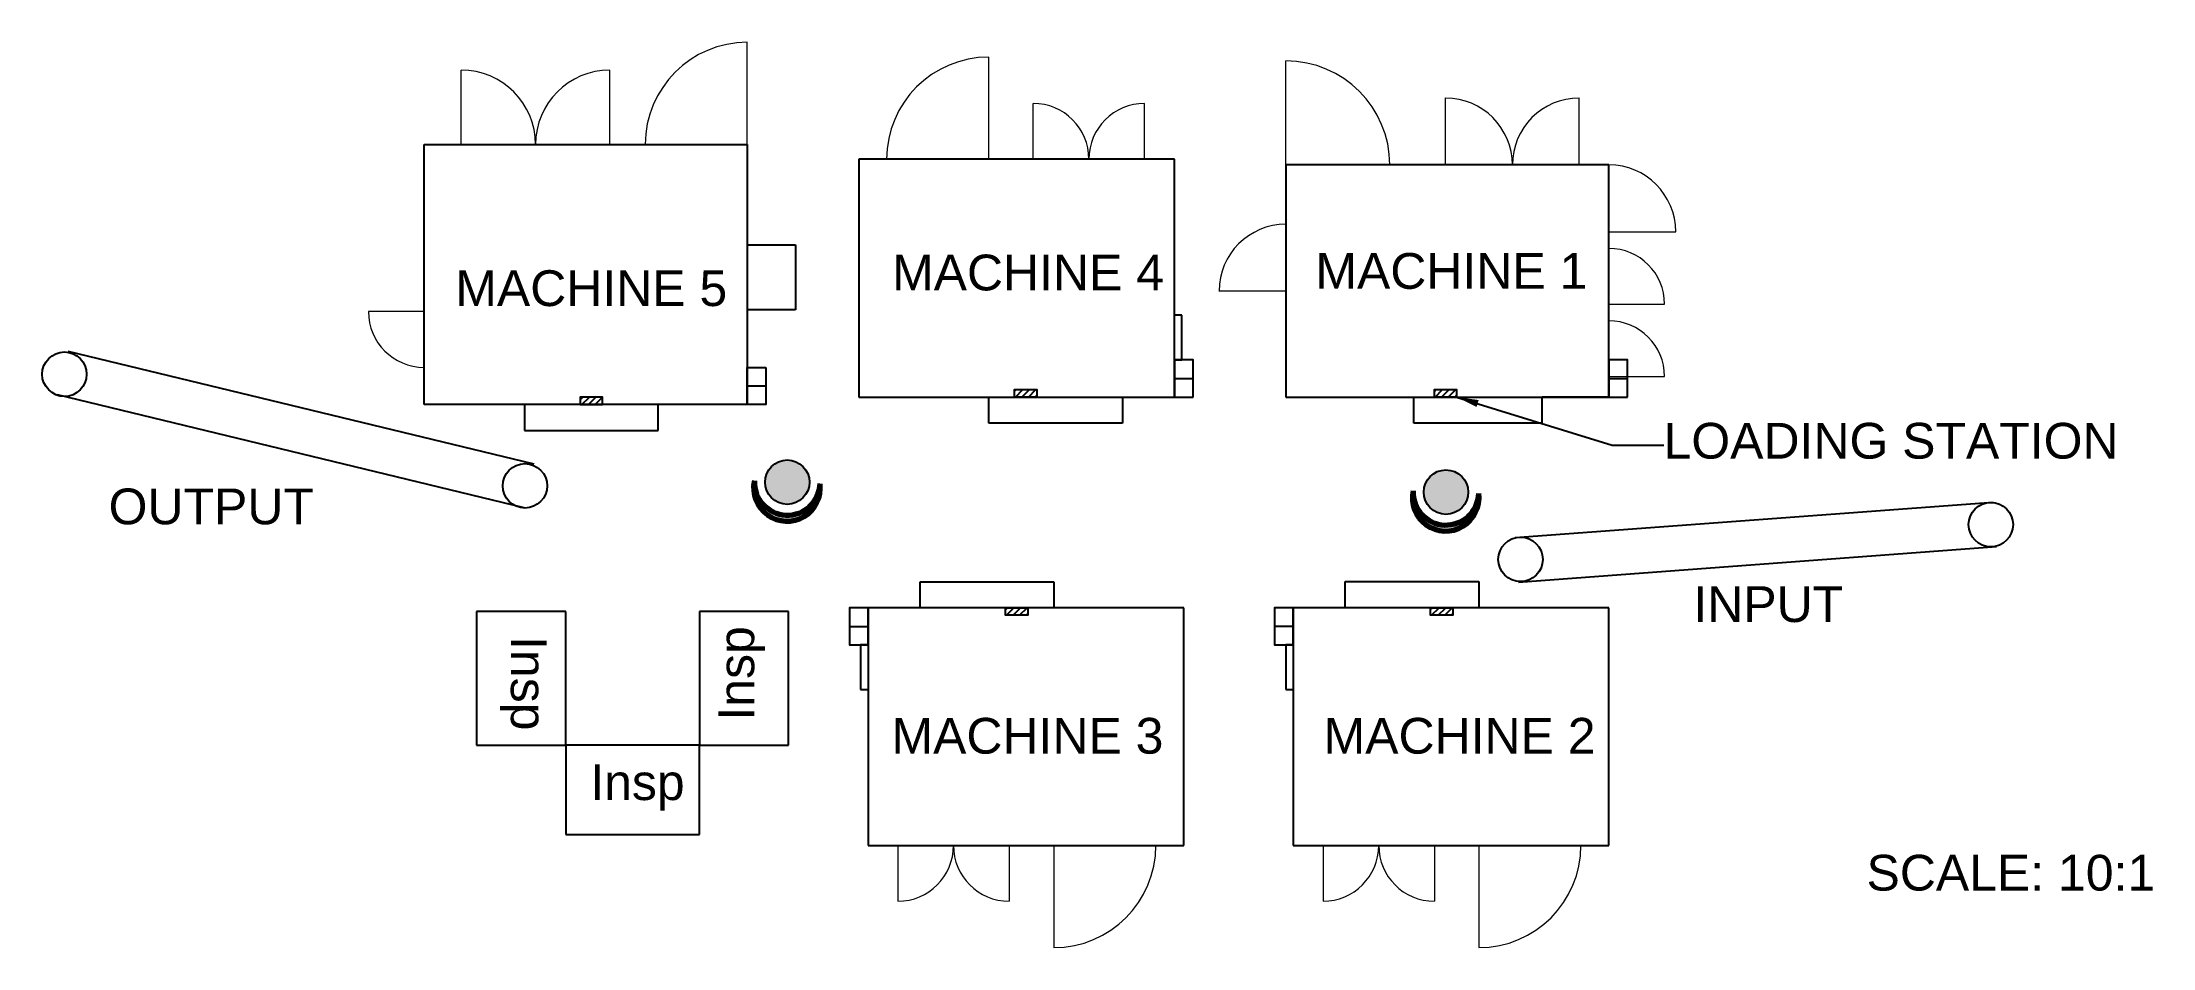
# Model space of a CAD drawing. Header units: inches. Extents: x 631 to 2075, y 1182 to 1801.
import ezdxf

# ---------------------------------------------------------------- set-up
doc = ezdxf.new("R2010")
doc.units = ezdxf.units.IN
doc.header["$MEASUREMENT"] = 0
doc.styles.get("Standard").update_dxf_attribs({"font": 'arial.ttf'})
doc.dimstyles.new('AM_ANSI$7', dxfattribs={"dimtxt": 0.12, "dimasz": 0.12, "dimexe": 0.1, "dimexo": 0.05, "dimgap": 0.06, "dimtad": 0, "dimtih": 1, "dimtoh": 1, "dimdec": 4, "dimzin": 7, "dimdsep": 46, "dimtxsty": 'Standard', "dimcen": 0, "dimclrd": 256, "dimclre": 256, "dimclrt": 2, "dimadec": 0, "dimazin": 2, "dimtp": 0.1, "dimtm": 0.1, "dimtfac": 0.71, "dimtdec": 4, "dimtofl": 0, "dimtmove": 0, "dimatfit": 3, "dimfxl": 1, "dimtolj": 1, "dimtzin": 7, "dimlwd": -1, "dimlwe": -1, "dimarcsym": 1})

msp = doc.modelspace()

# ---------------------------------------------------------------- hatches: boundary and pattern name
h = msp.add_hatch()
h.set_pattern_fill('ANSI31', color=3, scale=25.4, angle=180)
h.set_pattern_definition([(225, (19829.8486, 1138.491), (2.24506403, -2.24506403), [])])
h.paths.add_polyline_path([(1296.5, 1563.6), (1296.5, 1558.5), (1311.8, 1558.5), (1311.8, 1563.6)])
h = msp.add_hatch()
h.set_pattern_fill('ANSI31', color=3, scale=25.4, angle=180)
h.set_pattern_definition([(225, (20116.8686, 1138.491), (2.24506403, -2.24506403), [])])
h.paths.add_polyline_path([(1583.6, 1563.6), (1583.6, 1558.5), (1598.8, 1558.5), (1598.8, 1563.6)])
h = msp.add_hatch()
h.set_pattern_fill('ANSI31', color=3, scale=25.4)
h.set_pattern_definition([(45, (-17518.7174, 1973.4148), (-2.24506403, 2.24506403), [])])
h.paths.add_polyline_path([(1014.6, 1558.5), (1014.6, 1553.4), (999.4, 1553.4), (999.4, 1558.5)])
at = {"true_color": 0xffffff}
h = msp.add_hatch(color=7, dxfattribs=at)
h.dxf.hatch_style = 1
h.paths.add_polyline_path([(1118.5, 1501.2, 1.184219), (1163.5, 1499.3, -1)])
h = msp.add_hatch(color=7, dxfattribs=at)
h.dxf.hatch_style = 1
h.paths.add_polyline_path([(1156.2, 1500.3, 1), (1125.8, 1500.3, 1)])
h = msp.add_hatch(color=7, dxfattribs=at)
h.dxf.hatch_style = 1
h.paths.add_polyline_path([(1606.7, 1493.5, 1), (1576.3, 1493.5, 1)])
h = msp.add_hatch(color=7, dxfattribs=at)
h.dxf.hatch_style = 1
h.paths.add_polyline_path([(1569, 1494.4, 1.184219), (1614, 1492.5, -1)])
h = msp.add_hatch()
h.set_pattern_fill('ANSI31', color=3, scale=25.4, angle=360)
h.set_pattern_definition([(45, (-17227.7784, 1834.4148), (-2.24506403, 2.24506403), [])])
h.paths.add_polyline_path([(1305.5, 1409.3), (1305.5, 1414.4), (1290.3, 1414.4), (1290.3, 1409.3)])
h = msp.add_hatch()
h.set_pattern_fill('ANSI31', color=3, scale=25.4, angle=360)
h.set_pattern_definition([(45, (-16937.0574, 1834.4943), (-2.24506403, 2.24506403), [])])
h.paths.add_polyline_path([(1596.3, 1409.4), (1596.3, 1414.5), (1581, 1414.5), (1581, 1409.4)])

# ---------------------------------------------------------------- linework, layer by layer
at = {"lineweight": 0, "ltscale": 40}
for p, q in [((1113.7, 1731.2), (1113.7, 1801.1)), ((1278.8, 1721.1), (1278.8, 1790.9)), ((918.1, 1731.2), (918.1, 1782)), ((1019.7, 1731.2), (1019.7, 1782)), ((1482, 1717.2), (1482, 1788.4)), ((1591.2, 1717.2), (1591.2, 1763)), ((1682.6, 1717.2), (1682.6, 1763)), ((1309.2, 1721.1), (1309.2, 1759.2)), ((1385.4, 1721.1), (1385.4, 1759.2)), ((1702.9, 1671.5), (1748.7, 1671.5)), ((892.7, 1616.9), (854.6, 1616.9)), ((1482, 1630.9), (1436.2, 1630.9)), ((1702.9, 1622), (1741, 1622)), ((1702.9, 1572.5), (1741, 1572.5)), ((1216.6, 1251.9), (1216.6, 1213.8)), ((1292.8, 1251.9), (1292.8, 1213.8)), ((1323.3, 1251.9), (1323.3, 1182)), ((1507.4, 1251.9), (1507.4, 1213.8)), ((1583.6, 1251.9), (1583.6, 1213.8)), ((1614, 1251.9), (1614, 1182.1))]:
    msp.add_line(p, q, dxfattribs=at)
for p, q in [((892.7, 1553.4), (892.7, 1731.2)), ((892.7, 1731.2), (1113.7, 1731.2)), ((1113.7, 1731.2), (1113.7, 1553.4)), ((1189.9, 1721.1), (1189.9, 1558.5)), ((1405.8, 1721.1), (1189.9, 1721.1)), ((1405.8, 1558.5), (1405.8, 1721.1)), ((1702.9, 1717.2), (1482, 1717.2)), ((1482, 1717.2), (1482, 1558.5)), ((1702.9, 1558.5), (1702.9, 1717.2)), ((1113.7, 1662.6), (1146.7, 1662.6)), ((1146.7, 1662.6), (1146.7, 1618.2)), ((1146.7, 1618.2), (1113.7, 1618.2)), ((1410.8, 1614.4), (1405.8, 1614.4)), ((1410.8, 1583.9), (1410.8, 1614.4)), ((967.9, 1512.5), (649.2, 1589.6)), ((1405.8, 1583.9), (1410.8, 1583.9)), ((961.2, 1482.7), (642, 1559.9)), ((1113.7, 1553.4), (892.7, 1553.4)), ((961.3, 1553.4), (961.3, 1535.6)), ((1052.7, 1535.6), (1052.7, 1553.4)), ((1189.9, 1558.5), (1405.8, 1558.5)), ((1278.8, 1540.7), (1278.8, 1558.5)), ((1370.2, 1558.5), (1370.2, 1540.7)), ((1482, 1558.5), (1702.9, 1558.5)), ((1569.6, 1540.7), (1569.6, 1558.5)), ((1702.9, 1558.5), (1657.2, 1558.5)), ((1657.2, 1540.7), (1657.2, 1558.5)), ((961.3, 1535.6), (1052.7, 1535.6)), ((1370.2, 1540.7), (1278.8, 1540.7)), ((1657.2, 1540.7), (1569.6, 1540.7)), ((1965.7, 1486.5), (1638.8, 1462.3)), ((1967.9, 1456), (1641.1, 1431.8)), ((1231.9, 1414.4), (1231.9, 1432.2)), ((1231.9, 1432.2), (1323.3, 1432.2)), ((1323.3, 1432.2), (1323.3, 1414.4)), ((1522.6, 1414.5), (1522.6, 1432.3)), ((1522.6, 1432.3), (1614, 1432.3)), ((1614, 1432.3), (1614, 1414.5)), ((989.5, 1411.9), (928.5, 1411.9)), ((928.5, 1411.9), (928.5, 1320.5)), ((989.5, 1320.5), (989.5, 1411.9)), ((1141.9, 1411.9), (1080.9, 1411.9)), ((1080.9, 1411.9), (1080.9, 1320.5)), ((1141.9, 1320.5), (1141.9, 1411.9)), ((1412.2, 1414.4), (1196.3, 1414.4)), ((1196.3, 1414.4), (1196.3, 1251.9)), ((1412.2, 1251.9), (1412.2, 1414.4)), ((1702.9, 1414.5), (1487, 1414.5)), ((1487, 1414.5), (1487, 1251.9)), ((1702.9, 1251.9), (1702.9, 1414.5)), ((1196.3, 1389), (1191.2, 1389)), ((1191.2, 1389), (1191.2, 1358.5)), ((1487, 1389.1), (1482, 1389.1)), ((1482, 1389.1), (1482, 1358.6)), ((1191.2, 1358.5), (1196.3, 1358.5)), ((1482, 1358.6), (1487, 1358.6)), ((928.5, 1320.5), (989.5, 1320.5)), ((989.5, 1320.5), (989.5, 1259.5)), ((1080.9, 1320.5), (989.5, 1320.5)), ((1080.9, 1320.5), (1141.9, 1320.5)), ((1080.9, 1259.5), (1080.9, 1320.5)), ((989.5, 1259.5), (1080.9, 1259.5)), ((1196.3, 1251.9), (1412.2, 1251.9)), ((1487, 1251.9), (1702.9, 1251.9))]:
    msp.add_line(p, q)
at = {"color": 1}
for p, q in [((1113.7, 1566.1), (1126.4, 1566.1)), ((1405.8, 1571.2), (1418.5, 1571.2)), ((1702.9, 1571.2), (1715.6, 1571.2)), ((1183.6, 1401.7), (1196.3, 1401.7)), ((1474.3, 1401.8), (1487, 1401.8))]:
    msp.add_line(p, q, dxfattribs=at)
for points in [[(1126.4, 1578.8), (1126.4, 1553.4), (1113.7, 1553.4), (1113.7, 1578.8)], [(1418.5, 1558.5), (1418.5, 1583.9), (1405.8, 1583.9), (1405.8, 1558.5)], [(1715.6, 1558.5), (1715.6, 1583.9), (1702.9, 1583.9), (1702.9, 1558.5)], [(1196.3, 1389), (1196.3, 1414.4), (1183.6, 1414.4), (1183.6, 1389)], [(1487, 1389.1), (1487, 1414.5), (1474.3, 1414.5), (1474.3, 1389.1)]]:
    msp.add_lwpolyline(points, close=True, dxfattribs=at)
at = {"color": 3}
for points in [[(1311.8, 1558.5), (1296.5, 1558.5), (1296.5, 1563.6), (1311.8, 1563.6)], [(1598.8, 1558.5), (1583.6, 1558.5), (1583.6, 1563.6), (1598.8, 1563.6)], [(999.4, 1553.4), (1014.6, 1553.4), (1014.6, 1558.5), (999.4, 1558.5)], [(1290.3, 1414.4), (1305.5, 1414.4), (1305.5, 1409.3), (1290.3, 1409.3)], [(1581, 1414.5), (1596.3, 1414.5), (1596.3, 1409.4), (1581, 1409.4)]]:
    msp.add_lwpolyline(points, close=True, dxfattribs=at)
for centre in [(646.7, 1574.1), (961.6, 1497.8), (1141, 1500.3), (1591.5, 1493.5), (1964.1, 1471.3), (1642.5, 1447.5)]:
    msp.add_circle(centre, 15.2)
at = {"lineweight": 0, "ltscale": 40}
for centre, radius, start, end in [((1113.7, 1731.2), 69.8, 90, 180), ((1278.8, 1721.1), 69.8, 90, 180), ((918.1, 1731.2), 50.8, 0, 90), ((1019.7, 1731.2), 50.8, 90, 180), ((1482, 1717.2), 71.1, 0, 90), ((1591.2, 1717.2), 45.7, 0, 90), ((1682.6, 1717.2), 45.7, 90, 180), ((1309.2, 1721.1), 38.1, 0, 90), ((1385.4, 1721.1), 38.1, 90, 180), ((1702.9, 1671.5), 45.7, 0, 90), ((1482, 1630.9), 45.7, 90, 180), ((1702.9, 1622), 38.1, 0, 90), ((892.7, 1616.9), 38.1, 180, 270), ((1702.9, 1572.5), 38.1, 0, 90), ((1216.6, 1251.9), 38.1, 270, 0), ((1292.8, 1251.9), 38.1, 180, 270), ((1323.3, 1251.9), 69.8, 270, 0), ((1507.4, 1251.9), 38.1, 270, 0), ((1583.6, 1251.9), 38.1, 180, 270), ((1614, 1251.9), 69.8, 270, 0)]:
    msp.add_arc(centre, radius, start, end, dxfattribs=at)
at = {"lineweight": 70}
for centre, radius, start, end in [((1140.8, 1496.4), 22.8, 167.9343, 7.2182), ((1141, 1500.3), 22.5, 177.5762, 357.5762), ((1591.3, 1489.7), 22.8, 167.9343, 7.2182), ((1591.5, 1493.5), 22.5, 177.5762, 357.5762)]:
    msp.add_arc(centre, radius, start, end, dxfattribs=at)

# ---------------------------------------------------------------- texts
for s, height, p in [('MACHINE 5', 24.45, (914, 1620.7)), ('MACHINE 4', 24.45, (1212.7, 1631.4)), ('MACHINE 1', 24.45, (1502.2, 1632.5)), ('LOADING STATION', 24.446, (1740.3, 1516.4)), ('OUTPUT', 24.45, (676.9, 1471.5)), ('INPUT', 24.45, (1760.7, 1404.7)), ('MACHINE 3', 24.45, (1212.3, 1314.7)), ('MACHINE 2', 24.45, (1507.8, 1314.7)), ('Insp', 24.45, (1006.3, 1283)), ('SCALE: 10:1', 24.446, (1879.1, 1221.1))]:
    msp.add_text(s, height=height).set_placement(p)
for rotation, p in [(90, (1118.4, 1337.3)), (270, (952, 1395.1))]:
    msp.add_text('Insp', height=24.45, rotation=rotation).set_placement(p)

# ---------------------------------------------------------------- leaders
at = {"color": 3}
msp.add_leader([(1598.8, 1558.5), (1705.1, 1525.7), (1740.5, 1525.7)], dimstyle='AM_ANSI$7', override={"dimasz": 15}, dxfattribs=at)

doc.saveas('drawing.dxf')
